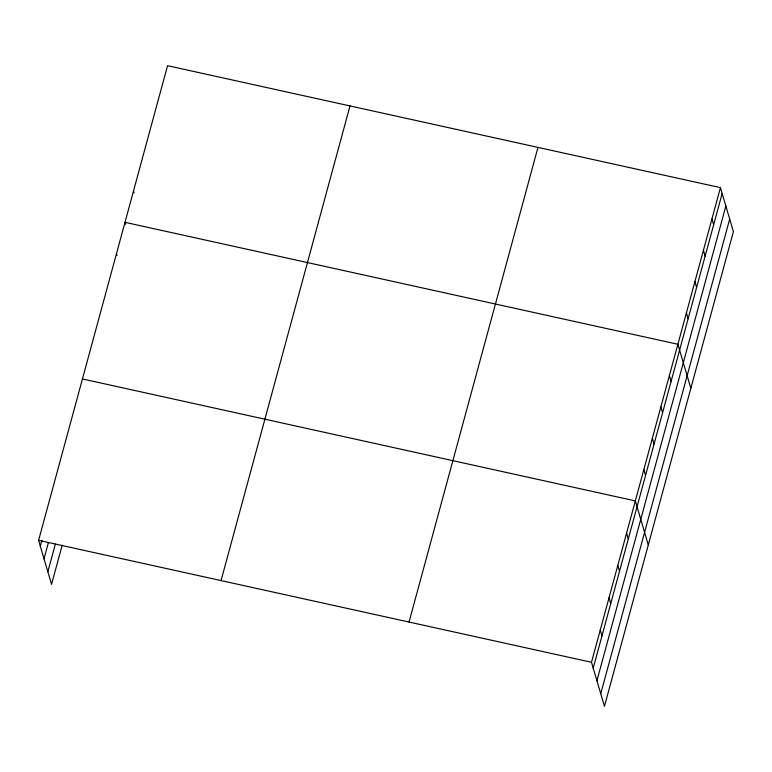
<?xml version="1.0" encoding="UTF-8"?>
<svg xmlns="http://www.w3.org/2000/svg" width="772" height="772" viewBox="0 0 772 772"><rect width="100%" height="100%" fill="white"/><g stroke="black" fill="none" stroke-linecap="round" stroke-linejoin="round"><path stroke-width="1.16" d="M62.204 545.167L51.56 584.356L38.6 540.342L167.553 65.688L720.44 187.644L733.4 231.658L604.447 706.312L591.497 662.289L720.44 187.644M40.308 546.161L41.881 540.39M44.023 558.764L48.404 542.629M47.845 571.753L55.362 544.086M221.053 580.583L350.005 105.928M409.035 622.049L537.987 147.394M593.205 668.108L722.158 193.463M596.92 680.721L725.863 206.066M600.741 693.71L729.694 219.055M82.44 378.955L635.337 500.912L648.297 544.936M38.6 540.342L591.497 662.289M711.929 218.968L713.646 224.787M703.427 250.292L705.135 256.111M694.916 281.626L696.624 287.445M686.404 312.95L688.113 318.768M690.843 388.297L677.893 344.273L124.996 222.326L125.566 224.266M669.382 375.607L671.09 381.426M660.871 406.931L662.579 412.75M652.359 438.255L654.067 444.074M643.848 469.588L645.556 475.407M626.565 533.191L628.283 539.01M617.803 565.461L619.511 571.28M609.031 597.74L610.739 603.559M600.259 630.02L601.977 635.838M133.508 190.993L134.077 192.932M116.485 253.65L117.054 255.59"/></g></svg>
